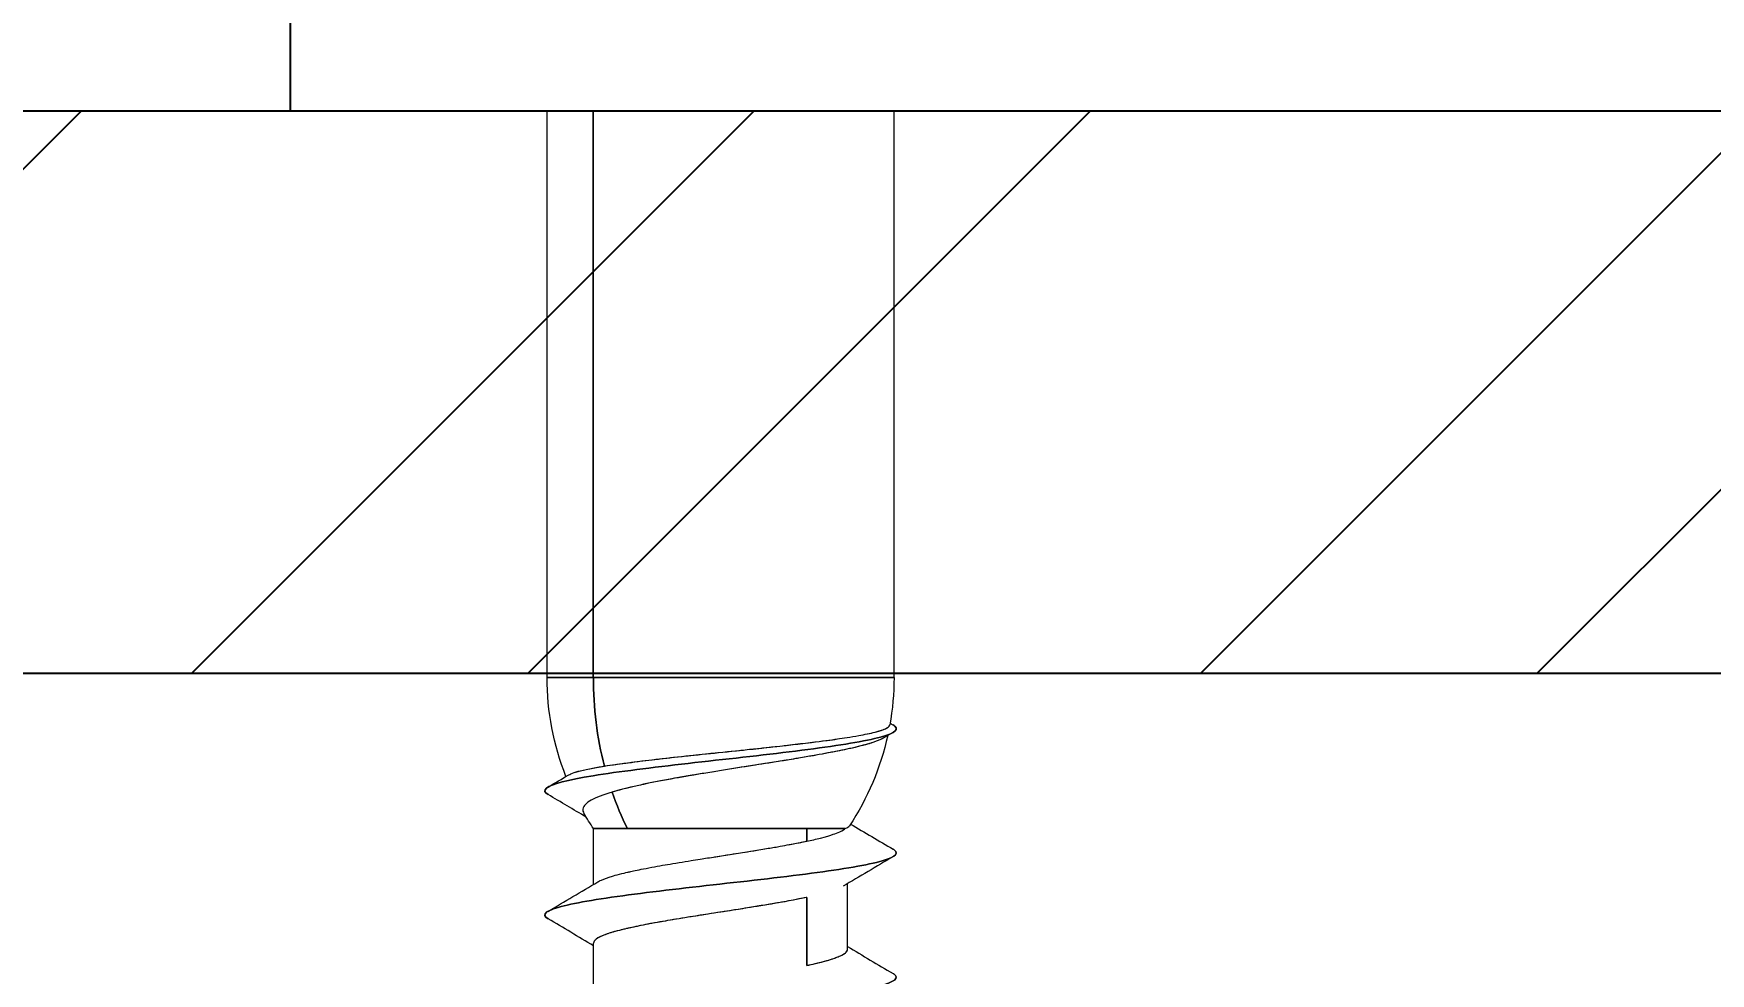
# Model space of a CAD drawing. Header units: inches. Extents: x 10 to 190, y 5 to 37.
# Drawn here: x 97.527 to 99.025, y 25.119 to 25.958 of the extents above; entities that cross this region are included whole.
import ezdxf
from ezdxf import colors
from ezdxf.entities.mleader import LeaderData, LeaderLine
from ezdxf.math import Vec2, Vec3

# ---------------------------------------------------------------- set-up
doc = ezdxf.new("R2010")
doc.units = ezdxf.units.IN
doc.header["$MEASUREMENT"] = 0
doc.styles.add('Tahoma', font='tahoma.ttf')

msp = doc.modelspace()

# ---------------------------------------------------------------- hatches: boundary and pattern name
at = {"true_color": 0x939598}
h = msp.add_hatch(dxfattribs=at)
h.set_pattern_fill('ANSI32', color=252, scale=1.7)
h.set_pattern_definition([(45, (112.7591, -4.6004), (-0.45078, 0.45078), []), (45, (113.0596, -4.6004), (-0.45078, 0.45078), [])])
edge = h.paths.add_edge_path()
edge.add_arc((101.8328, 27.6684), 6.7609, 195.2583, 199.72383)
edge.add_line((95.4686, 25.3867), (108.197, 25.3867))
edge.add_arc((101.8328, 27.6684), 6.7609, 340.27617, 344.7417)
edge.add_line((108.3554, 25.8891), (95.3103, 25.8891))

# ---------------------------------------------------------------- linework, layer by layer
for p, q in [((97.756, 26.0696), (97.756, 25.8891)), ((97.756, 25.8891), (99.025, 25.8891))]:
    msp.add_line(p, q)
at = {"color": 0, "linetype": 'Continuous', "lineweight": 0, "extrusion": (-1, 6.12323e-17, 0)}
for p, q in [((97.9855, 25.3829), (97.9855, 25.8891)), ((98.0268, 25.3829), (98.0268, 25.8891)), ((98.0268, 25.8891), (98.0268, 25.3829)), ((98.2955, 25.3829), (98.2955, 25.8891)), ((98.0268, 25.3829), (97.9855, 25.3829)), ((97.9855, 25.3829), (98.0268, 25.3829)), ((98.0268, 25.3829), (98.2955, 25.3829)), ((98.2955, 25.3829), (98.0268, 25.3829)), ((98.027, 25.2479), (98.2177, 25.2479)), ((98.027, 25.1981), (98.027, 25.2479)), ((98.0573, 25.2479), (98.027, 25.2479)), ((98.2519, 25.2479), (98.0573, 25.2479)), ((98.2177, 25.2367), (98.2177, 25.2479)), ((98.2177, 25.2479), (98.2177, 25.2367)), ((98.2177, 25.2479), (98.2519, 25.2479)), ((98.254, 25.1403), (98.254, 25.1987)), ((98.2177, 25.1257), (98.2177, 25.1865)), ((98.2177, 25.1865), (98.2177, 25.1257)), ((98.027, 25.0871), (98.027, 25.1456))]:
    msp.add_line(p, q, dxfattribs=at)
for points in [[(95.3103, 25.8891), (108.3554, 25.8891)], [(95.4686, 25.3867), (108.197, 25.3867)]]:
    msp.add_lwpolyline(points)
msp.add_circle((101.8328, 27.6684), 6.7609)
at = {"color": 0, "linetype": 'Continuous', "lineweight": 0, "extrusion": (0, 0, -1)}
for centre, start, end in [((-98.2258, 25.3829), 338.4106, 0), ((-98.0552, 25.3829), 180, 190.1647), ((-98.0552, 25.3829), 192.473, 213.4784), ((-98.2258, 25.3829), 325.8244, 329.6676)]:
    msp.add_arc(centre, 0.2403, start, end, dxfattribs=at)
for start_param, end_param in [(-1.906306, -1.570796), (-2.167274, -2.010951)]:
    msp.add_ellipse((98.203, 25.3829), major_axis=(0, 0.2403), ratio=0.733138, start_param=start_param, end_param=end_param, dxfattribs=at)
at = {"color": 0, "linetype": 'Continuous', "lineweight": 0}
for start_param, end_param in [(-1.570796, -1.235287), (-1.130641, -0.974319)]:
    msp.add_ellipse((98.203, 25.3829), major_axis=(0, -0.2403), ratio=0.733138, start_param=start_param, end_param=end_param, dxfattribs=at)
for points, knots in [([(97.9864, 25.2783), (97.9832, 25.2802), (97.9826, 25.2821), (97.9893, 25.2877), (98.0041, 25.2914), (98.0493, 25.2988), (98.0794, 25.3025), (98.1438, 25.3098), (98.1779, 25.3135), (98.2371, 25.3209), (98.2622, 25.3246), (98.2938, 25.3319), (98.3003, 25.3356), (98.2959, 25.3397), (98.2953, 25.3401), (98.2946, 25.3405)], [0.9754835, 0.9754835, 0.9754835, 0.9754835, 0.97744693, 0.97744693, 0.98120578, 0.98120578, 0.98496462, 0.98496462, 0.98872347, 0.98872347, 0.99248231, 0.99248231, 0.99624116, 0.99624116, 0.99665651, 0.99665651, 0.99665651, 0.99665651]), ([(98.2946, 25.3405), (98.2953, 25.3401), (98.2959, 25.3397), (98.3003, 25.3356), (98.2938, 25.3319), (98.2622, 25.3246), (98.2371, 25.3209), (98.1779, 25.3135), (98.1438, 25.3098), (98.0794, 25.3025), (98.0493, 25.2988), (98.0041, 25.2914), (97.9893, 25.2877), (97.9826, 25.2821), (97.9832, 25.2802), (97.9864, 25.2783)], [-0.99665651, -0.99665651, -0.99665651, -0.99665651, -0.99624116, -0.99624116, -0.99248231, -0.99248231, -0.98872347, -0.98872347, -0.98496462, -0.98496462, -0.98120578, -0.98120578, -0.97744693, -0.97744693, -0.9754835, -0.9754835, -0.9754835, -0.9754835]), ([(98.0367, 25.3038), (98.037, 25.3038), (98.0374, 25.3039), (98.0378, 25.3039), (98.04, 25.3043), (98.0429, 25.3047), (98.0468, 25.3053), (98.0516, 25.3059), (98.0554, 25.3064), (98.0579, 25.3068), (98.0658, 25.3078), (98.0742, 25.3088), (98.0826, 25.3098), (98.0911, 25.3108), (98.1002, 25.3118), (98.1099, 25.3128), (98.1109, 25.3129), (98.1122, 25.3131), (98.1139, 25.3132), (98.1164, 25.3135), (98.1199, 25.3139), (98.1242, 25.3143), (98.1323, 25.3152), (98.1372, 25.3157), (98.1387, 25.3158), (98.1491, 25.3169), (98.1588, 25.3179), (98.1677, 25.3188), (98.172, 25.3193), (98.1817, 25.3203), (98.1958, 25.3219), (98.1977, 25.3221), (98.2002, 25.3224), (98.2034, 25.3228), (98.2082, 25.3233), (98.2145, 25.324), (98.2218, 25.3249), (98.2312, 25.3261), (98.2387, 25.3271), (98.2449, 25.328), (98.25, 25.3287), (98.2568, 25.3297), (98.264, 25.331), (98.2666, 25.3315), (98.2692, 25.332), (98.2715, 25.3325), (98.274, 25.333), (98.2764, 25.3335), (98.2785, 25.3341), (98.2835, 25.3353), (98.2862, 25.3364), (98.2878, 25.3371), (98.2897, 25.338), (98.2912, 25.339), (98.2916, 25.3402), (98.2917, 25.3403), (98.2917, 25.3404), (98.2917, 25.3405)], [0, 0, 0, 0, 0.004954, 0.004954, 0.004954, 0.03125, 0.03125, 0.03125, 0.0625, 0.0625, 0.0625, 0.125, 0.125, 0.125, 0.1875, 0.1875, 0.1875, 0.2001248, 0.2001248, 0.2001248, 0.21875, 0.21875, 0.21875, 0.25, 0.25, 0.25, 0.3125, 0.3125, 0.3125, 0.375, 0.375, 0.375, 0.3999377, 0.3999377, 0.3999377, 0.4375, 0.4375, 0.4375, 0.5, 0.5, 0.5, 0.5625, 0.5625, 0.5625, 0.5929762, 0.5929762, 0.5929762, 0.625, 0.625, 0.625, 0.6875, 0.6875, 0.6875, 0.75, 0.75, 0.75, 0.7537128, 0.7537128, 0.7537128, 0.7537128]), ([(98.264, 25.331), (98.2693, 25.332), (98.2743, 25.333), (98.2786, 25.3341), (98.284, 25.3355), (98.2876, 25.3368), (98.2895, 25.338), (98.2907, 25.3388), (98.2914, 25.3395), (98.2917, 25.3403)], [0.5633866, 0.5633866, 0.5633866, 0.5633866, 0.625, 0.625, 0.625, 0.7023924, 0.7023924, 0.7023924, 0.7491506, 0.7491506, 0.7491506, 0.7491506]), ([(98.0367, 25.3038), (98.0434, 25.3048), (98.0514, 25.306), (98.0608, 25.3071), (98.0674, 25.308), (98.0748, 25.3089), (98.0819, 25.3097), (98.0904, 25.3107), (98.0995, 25.3117), (98.1094, 25.3128), (98.1194, 25.3138), (98.1291, 25.3148), (98.1385, 25.3158), (98.1492, 25.3169), (98.1604, 25.3181), (98.1699, 25.3191), (98.1795, 25.3201), (98.1902, 25.3213), (98.2024, 25.3227), (98.2158, 25.3242), (98.2266, 25.3255), (98.2357, 25.3267), (98.2389, 25.3271), (98.242, 25.3275), (98.245, 25.328)], [0, 0, 0, 0, 0.072901, 0.072901, 0.072901, 0.125, 0.125, 0.125, 0.1875, 0.1875, 0.1875, 0.25, 0.25, 0.25, 0.3214286, 0.3214286, 0.3214286, 0.3928571, 0.3928571, 0.3928571, 0.471468, 0.471468, 0.471468, 0.4996302, 0.4996302, 0.4996302, 0.4996302]), ([(98.2863, 25.3289), (98.2843, 25.3277), (98.2814, 25.3265), (98.278, 25.3253), (98.2743, 25.324), (98.2698, 25.3227), (98.2637, 25.3212), (98.2577, 25.3197), (98.2514, 25.3184), (98.2452, 25.3171), (98.2398, 25.3161), (98.2334, 25.3149), (98.2256, 25.3135), (98.2246, 25.3133), (98.2235, 25.3131), (98.2221, 25.3128), (98.2124, 25.3111), (98.2047, 25.3099), (98.1998, 25.3091), (98.1987, 25.3089), (98.1977, 25.3087), (98.1963, 25.3085), (98.1886, 25.3073), (98.1794, 25.3058), (98.1691, 25.3042), (98.1587, 25.3026), (98.1492, 25.3011), (98.1397, 25.2996), (98.1302, 25.298), (98.1209, 25.2965), (98.1125, 25.2951), (98.1041, 25.2936), (98.0951, 25.2921), (98.0857, 25.2903), (98.0723, 25.2877), (98.0612, 25.2852), (98.0528, 25.283), (98.0494, 25.2821), (98.0463, 25.2813), (98.0436, 25.2805)], [0.315789, 0.315789, 0.315789, 0.315789, 0.375, 0.375, 0.375, 0.4375, 0.4375, 0.4375, 0.5, 0.5, 0.5, 0.5550015, 0.5550015, 0.5550015, 0.5625, 0.5625, 0.5625, 0.6134033, 0.6134033, 0.6134033, 0.625, 0.625, 0.625, 0.6875, 0.6875, 0.6875, 0.75, 0.75, 0.75, 0.8125, 0.8125, 0.8125, 0.875, 0.875, 0.875, 0.9636086, 0.9636086, 0.9636086, 1, 1, 1, 1]), ([(98.2863, 25.3289), (98.2845, 25.3278), (98.2817, 25.3266), (98.2775, 25.3251), (98.2747, 25.3241), (98.2719, 25.3233), (98.2695, 25.3227), (98.267, 25.322), (98.2649, 25.3215), (98.2634, 25.3211), (98.2565, 25.3194), (98.2499, 25.3181), (98.2448, 25.3171), (98.2383, 25.3158), (98.2308, 25.3144), (98.2224, 25.3129), (98.2195, 25.3124), (98.2154, 25.3117), (98.21, 25.3108), (98.207, 25.3103), (98.2042, 25.3098), (98.2017, 25.3094), (98.2, 25.3091), (98.1984, 25.3088), (98.1969, 25.3086), (98.1845, 25.3066), (98.1751, 25.3052), (98.1695, 25.3043), (98.1603, 25.3028), (98.1508, 25.3014), (98.1412, 25.2998), (98.1372, 25.2992), (98.1325, 25.2984), (98.1272, 25.2975), (98.1231, 25.2968), (98.119, 25.2962), (98.115, 25.2955), (98.1144, 25.2954), (98.1139, 25.2953), (98.1133, 25.2952), (98.1087, 25.2944), (98.1042, 25.2936), (98.0998, 25.2929), (98.0961, 25.2922), (98.0918, 25.2914), (98.0869, 25.2905), (98.0785, 25.2889), (98.0705, 25.2873), (98.0633, 25.2856), (98.0596, 25.2847), (98.0527, 25.2831), (98.0446, 25.2808), (98.0443, 25.2807), (98.044, 25.2806), (98.0436, 25.2805)], [0.3150203, 0.3150203, 0.3150203, 0.3150203, 0.375, 0.375, 0.375, 0.4056357, 0.4056357, 0.4056357, 0.4375, 0.4375, 0.4375, 0.5, 0.5, 0.5, 0.5625, 0.5625, 0.5625, 0.59375, 0.59375, 0.59375, 0.6120792, 0.6120792, 0.6120792, 0.625, 0.625, 0.625, 0.6875, 0.6875, 0.6875, 0.75, 0.75, 0.75, 0.78125, 0.78125, 0.78125, 0.8085147, 0.8085147, 0.8085147, 0.8125, 0.8125, 0.8125, 0.84375, 0.84375, 0.84375, 0.875, 0.875, 0.875, 0.9375, 0.9375, 0.9375, 0.9975072, 0.9975072, 0.9975072, 1, 1, 1, 1]), ([(98.0049, 25.296), (98.0054, 25.2962), (98.0059, 25.2965), (98.0066, 25.2968), (98.0085, 25.2977), (98.011, 25.2985), (98.0134, 25.2991), (98.016, 25.2998), (98.0193, 25.3006), (98.0236, 25.3014), (98.0274, 25.3022), (98.0318, 25.303), (98.0367, 25.3038)], [0.8276654, 0.8276654, 0.8276654, 0.8276654, 0.8392857, 0.8392857, 0.8392857, 0.8928571, 0.8928571, 0.8928571, 0.9464286, 0.9464286, 0.9464286, 1, 1, 1, 1]), ([(98.0106, 25.2983), (98.0107, 25.2983), (98.0109, 25.2984), (98.011, 25.2984), (98.0164, 25.3001), (98.024, 25.3016), (98.032, 25.303), (98.0336, 25.3033), (98.0351, 25.3035), (98.0367, 25.3038)], [0.8721925, 0.8721925, 0.8721925, 0.8721925, 0.875, 0.875, 0.875, 0.979864, 0.979864, 0.979864, 1, 1, 1, 1]), ([(98.0436, 25.2805), (98.0355, 25.2781), (98.0292, 25.2757), (98.0249, 25.2732), (98.0227, 25.272), (98.021, 25.2708), (98.0198, 25.2695), (98.0186, 25.2683), (98.0178, 25.267), (98.0175, 25.2654), (98.0173, 25.2641), (98.0176, 25.2628), (98.0184, 25.2615)], [0, 0, 0, 0, 0.25, 0.25, 0.25, 0.375, 0.375, 0.375, 0.5, 0.5, 0.5, 0.6118816, 0.6118816, 0.6118816, 0.6118816]), ([(98.2177, 25.2367), (98.2216, 25.2375), (98.2258, 25.2385), (98.2298, 25.2395), (98.2367, 25.2413), (98.2393, 25.2422), (98.2397, 25.2423), (98.2402, 25.2425), (98.2407, 25.2426), (98.2412, 25.2428), (98.243, 25.2434), (98.2451, 25.2442), (98.2472, 25.2451), (98.2498, 25.2463), (98.2511, 25.2472), (98.2519, 25.2479)], [0, 0, 0, 0, 0.25, 0.25, 0.25, 0.5, 0.5, 0.5, 0.556537, 0.556537, 0.556537, 0.75, 0.75, 0.75, 1, 1, 1, 1]), ([(98.0308, 25.2004), (98.0316, 25.2008), (98.0326, 25.2014), (98.0341, 25.202), (98.0368, 25.2032), (98.0401, 25.2044), (98.0438, 25.2055), (98.0452, 25.2059), (98.0472, 25.2065), (98.0501, 25.2072), (98.0532, 25.208), (98.0556, 25.2086), (98.0573, 25.209), (98.0581, 25.2092), (98.059, 25.2094), (98.0602, 25.2096), (98.0633, 25.2103), (98.0677, 25.2113), (98.0739, 25.2124), (98.0808, 25.2137), (98.0873, 25.2149), (98.0931, 25.2159), (98.096, 25.2164), (98.0995, 25.217), (98.1035, 25.2176), (98.107, 25.2182), (98.1106, 25.2188), (98.1142, 25.2194), (98.1166, 25.2198), (98.1193, 25.2202), (98.1224, 25.2207), (98.1264, 25.2213), (98.131, 25.222), (98.1362, 25.2228), (98.1459, 25.2243), (98.1533, 25.2255), (98.1584, 25.2263), (98.163, 25.227), (98.1703, 25.2282), (98.1799, 25.2298), (98.184, 25.2305), (98.1879, 25.2311), (98.1914, 25.2317), (98.1944, 25.2323), (98.1973, 25.2328), (98.1999, 25.2333), (98.2107, 25.2352), (98.216, 25.2364), (98.2177, 25.2367)], [0.3560294, 0.3560294, 0.3560294, 0.3560294, 0.375, 0.375, 0.375, 0.4375, 0.4375, 0.4375, 0.46875, 0.46875, 0.46875, 0.5, 0.5, 0.5, 0.5168864, 0.5168864, 0.5168864, 0.5625, 0.5625, 0.5625, 0.625, 0.625, 0.625, 0.65625, 0.65625, 0.65625, 0.6875, 0.6875, 0.6875, 0.7143892, 0.7143892, 0.7143892, 0.75, 0.75, 0.75, 0.8125, 0.8125, 0.8125, 0.875, 0.875, 0.875, 0.9090246, 0.9090246, 0.9090246, 0.9375, 0.9375, 0.9375, 1, 1, 1, 1]), ([(98.2014, 25.2335), (98.2018, 25.2336), (98.2022, 25.2337), (98.2027, 25.2338), (98.2111, 25.2353), (98.2165, 25.2365), (98.2177, 25.2367)], [0.93427687, 0.93427687, 0.93427687, 0.93427687, 0.9375, 0.9375, 0.9375, 1, 1, 1, 1]), ([(97.9865, 25.1672), (97.9829, 25.1693), (97.9825, 25.1714), (97.9906, 25.1771), (98.0062, 25.1808), (98.0525, 25.1882), (98.0831, 25.1919), (98.1478, 25.1993), (98.1817, 25.2029), (98.2402, 25.2103), (98.2647, 25.214), (98.2949, 25.2214), (98.3006, 25.2251), (98.2955, 25.229), (98.2951, 25.2293), (98.2946, 25.2295)], [0.93774534, 0.93774534, 0.93774534, 0.93774534, 0.93985849, 0.93985849, 0.94361733, 0.94361733, 0.94737618, 0.94737618, 0.95113502, 0.95113502, 0.95489387, 0.95489387, 0.95865271, 0.95865271, 0.9589223, 0.9589223, 0.9589223, 0.9589223]), ([(98.2946, 25.2295), (98.2951, 25.2293), (98.2955, 25.229), (98.3006, 25.2251), (98.2949, 25.2214), (98.2647, 25.214), (98.2402, 25.2103), (98.1817, 25.2029), (98.1478, 25.1993), (98.0831, 25.1919), (98.0525, 25.1882), (98.0062, 25.1808), (97.9906, 25.1771), (97.9825, 25.1714), (97.9829, 25.1693), (97.9865, 25.1672)], [-0.9589223, -0.9589223, -0.9589223, -0.9589223, -0.95865271, -0.95865271, -0.95489387, -0.95489387, -0.95113502, -0.95113502, -0.94737618, -0.94737618, -0.94361733, -0.94361733, -0.93985849, -0.93985849, -0.93774534, -0.93774534, -0.93774534, -0.93774534]), ([(98.1351, 25.2227), (98.1352, 25.2227), (98.1353, 25.2227), (98.1354, 25.2227), (98.151, 25.2251), (98.166, 25.2274), (98.1802, 25.2298)], [0.7492425, 0.7492425, 0.7492425, 0.7492425, 0.75, 0.75, 0.75, 0.8746825, 0.8746825, 0.8746825, 0.8746825]), ([(98.2177, 25.1865), (98.216, 25.1862), (98.2107, 25.185), (98.1999, 25.183), (98.1973, 25.1825), (98.1944, 25.182), (98.1914, 25.1815), (98.1879, 25.1809), (98.184, 25.1802), (98.18, 25.1796), (98.1703, 25.178), (98.1629, 25.1768), (98.1584, 25.1761), (98.1533, 25.1753), (98.1459, 25.1741), (98.1362, 25.1726), (98.1312, 25.1718), (98.1266, 25.1711), (98.1224, 25.1705), (98.1194, 25.17), (98.1167, 25.1696), (98.1142, 25.1692), (98.1103, 25.1686), (98.1068, 25.168), (98.1035, 25.1674), (98.1004, 25.1669), (98.0969, 25.1664), (98.0931, 25.1657), (98.0873, 25.1647), (98.0808, 25.1636), (98.0739, 25.1622), (98.0677, 25.161), (98.0633, 25.1601), (98.0602, 25.1594), (98.059, 25.1591), (98.058, 25.1589), (98.0572, 25.1587), (98.0556, 25.1584), (98.0531, 25.1578), (98.0501, 25.157), (98.0472, 25.1563), (98.0452, 25.1557), (98.0438, 25.1553), (98.0401, 25.1542), (98.0367, 25.153), (98.034, 25.1518), (98.0294, 25.1497), (98.0286, 25.1486), (98.0284, 25.1483), (98.0282, 25.1482), (98.0269, 25.1472), (98.027, 25.1456)], [0, 0, 0, 0, 0.0625, 0.0625, 0.0625, 0.0910236, 0.0910236, 0.0910236, 0.125, 0.125, 0.125, 0.1875, 0.1875, 0.1875, 0.25, 0.25, 0.25, 0.2866586, 0.2866586, 0.2866586, 0.3125, 0.3125, 0.3125, 0.34375, 0.34375, 0.34375, 0.375, 0.375, 0.375, 0.4375, 0.4375, 0.4375, 0.483038, 0.483038, 0.483038, 0.5, 0.5, 0.5, 0.53125, 0.53125, 0.53125, 0.5625, 0.5625, 0.5625, 0.625, 0.625, 0.625, 0.6875, 0.6875, 0.6875, 0.7430454, 0.7430454, 0.7430454, 0.7430454]), ([(98.2177, 25.1865), (98.2114, 25.1852), (98.2045, 25.1839), (98.1992, 25.1829), (98.1939, 25.1819), (98.1864, 25.1806), (98.1769, 25.1791), (98.1579, 25.176), (98.1404, 25.1733), (98.1269, 25.1712), (98.1219, 25.1704), (98.1156, 25.1694), (98.1067, 25.168), (98.0977, 25.1665), (98.092, 25.1655), (98.0876, 25.1647), (98.0831, 25.164), (98.0776, 25.163), (98.0712, 25.1617), (98.0648, 25.1604), (98.0603, 25.1594), (98.0566, 25.1586), (98.0522, 25.1576), (98.0478, 25.1565), (98.0444, 25.1555), (98.041, 25.1545), (98.0372, 25.1533), (98.0333, 25.1515), (98.0294, 25.1496), (98.0285, 25.1485), (98.0283, 25.1483), (98.0281, 25.1481), (98.027, 25.147), (98.027, 25.1456)], [0, 0, 0, 0, 0.0714286, 0.0714286, 0.0714286, 0.1428571, 0.1428571, 0.1428571, 0.2857143, 0.2857143, 0.2857143, 0.3392857, 0.3392857, 0.3392857, 0.3928571, 0.3928571, 0.3928571, 0.4464286, 0.4464286, 0.4464286, 0.5, 0.5, 0.5, 0.5625, 0.5625, 0.5625, 0.625, 0.625, 0.625, 0.6875, 0.6875, 0.6875, 0.7464897, 0.7464897, 0.7464897, 0.7464897]), ([(98.2177, 25.1257), (98.2227, 25.1268), (98.2278, 25.1279), (98.2334, 25.1295), (98.239, 25.131), (98.2423, 25.1321), (98.2445, 25.133), (98.2466, 25.1338), (98.2491, 25.135), (98.2507, 25.136), (98.2522, 25.1369), (98.2535, 25.1381), (98.2539, 25.1394), (98.2539, 25.1397), (98.254, 25.14), (98.254, 25.1403)], [0, 0, 0, 0, 0.0625, 0.0625, 0.0625, 0.125, 0.125, 0.125, 0.1875, 0.1875, 0.1875, 0.25, 0.25, 0.25, 0.2633452, 0.2633452, 0.2633452, 0.2633452]), ([(98.2177, 25.1257), (98.2225, 25.1267), (98.2276, 25.1279), (98.2325, 25.1292), (98.2377, 25.1306), (98.2406, 25.1316), (98.2424, 25.1322), (98.2429, 25.1324), (98.2433, 25.1326), (98.2436, 25.1327), (98.2447, 25.1331), (98.2462, 25.1337), (98.2478, 25.1344), (98.2495, 25.1352), (98.2504, 25.1358), (98.2509, 25.1361), (98.2526, 25.1373), (98.2536, 25.1384), (98.2539, 25.1396), (98.2539, 25.1397), (98.254, 25.1399), (98.254, 25.1403)], [0, 0, 0, 0, 0.0625, 0.0625, 0.0625, 0.1117725, 0.1117725, 0.1117725, 0.125, 0.125, 0.125, 0.15625, 0.15625, 0.15625, 0.1875, 0.1875, 0.1875, 0.25, 0.25, 0.25, 0.2670222, 0.2670222, 0.2670222, 0.2670222]), ([(97.9865, 25.0562), (97.9827, 25.0585), (97.9825, 25.0607), (97.9921, 25.0666), (98.0084, 25.0703), (98.0559, 25.0776), (98.0868, 25.0813), (98.1517, 25.0887), (98.1855, 25.0924), (98.2433, 25.0998), (98.2671, 25.1034), (98.2959, 25.1108), (98.3008, 25.1145), (98.295, 25.1183), (98.2948, 25.1184), (98.2946, 25.1185)], [0.90000731, 0.90000731, 0.90000731, 0.90000731, 0.90227005, 0.90227005, 0.90602889, 0.90602889, 0.90978774, 0.90978774, 0.91354658, 0.91354658, 0.91730542, 0.91730542, 0.92106427, 0.92106427, 0.92118945, 0.92118945, 0.92118945, 0.92118945]), ([(98.2946, 25.1185), (98.2948, 25.1184), (98.295, 25.1183), (98.3008, 25.1145), (98.2959, 25.1108), (98.2671, 25.1034), (98.2433, 25.0998), (98.1855, 25.0924), (98.1517, 25.0887), (98.0868, 25.0813), (98.0559, 25.0776), (98.0084, 25.0703), (97.9921, 25.0666), (97.9825, 25.0607), (97.9827, 25.0585), (97.9865, 25.0562)], [-0.92118945, -0.92118945, -0.92118945, -0.92118945, -0.92106427, -0.92106427, -0.91730542, -0.91730542, -0.91354658, -0.91354658, -0.90978774, -0.90978774, -0.90602889, -0.90602889, -0.90227005, -0.90227005, -0.90000731, -0.90000731, -0.90000731, -0.90000731])]:
    msp.add_open_spline(points, degree=3, knots=knots, dxfattribs=at)
for points in [[(98.292, 25.3421), (98.2929, 25.3416), (98.2937, 25.341), (98.2946, 25.3405)], [(98.2945, 25.3338), (98.2918, 25.3321), (98.289, 25.3305), (98.2863, 25.3289)], [(98.2879, 25.3371), (98.2879, 25.3371), (98.2879, 25.3371), (98.2879, 25.3371)], [(97.9864, 25.285), (97.9926, 25.2887), (97.9988, 25.2923), (98.0049, 25.296)], [(98.0204, 25.2582), (98.0091, 25.2649), (97.9978, 25.2716), (97.9864, 25.2783)], [(98.2519, 25.2479), (98.254, 25.2487), (98.2551, 25.2495), (98.2556, 25.2503)], [(98.2567, 25.252), (98.2693, 25.2444), (98.282, 25.237), (98.2946, 25.2295)], [(98.2945, 25.2227), (98.2797, 25.214), (98.2648, 25.2052), (98.25, 25.1964)], [(97.9864, 25.174), (98.0012, 25.1828), (98.0161, 25.1915), (98.0308, 25.2004)], [(98.027, 25.1432), (98.0135, 25.1513), (98, 25.1593), (97.9865, 25.1672)], [(98.254, 25.1426), (98.2675, 25.1345), (98.281, 25.1265), (98.2946, 25.1185)]]:
    msp.add_open_spline(points, degree=3, dxfattribs=at)

# ---------------------------------------------------------------- leaders
ml = msp.add_multileader_mtext('Standard')
ml.set_content('ROOF DECK / MEMBRANE', color=256, style='Tahoma')
ml.set_leader_properties()
ml.build(insert=Vec2(0, 0))
ml.multileader.update_dxf_attribs({"dogleg_length": 0.36, "arrow_head_size": 0.3438, "scale": 4})
ctx = ml.context
ctx.base_point, ctx.scale, ctx.char_height, ctx.arrow_head_size, ctx.landing_gap_size, ctx.plane_origin = Vec3(69.7526, 25.4308), 4, 0.34375, 0.3438, 0.495, Vec3(65.8211, 17.1996)
notes = []
notes.append((ctx, [(0, (1, 1, 0), (67.6467, 25.4308), (1, 0), 2.1059, [(0, [(63.9524, 24.5286)], 0, [])])]))
ctx.mtext.insert, ctx.mtext.width, ctx.mtext.flow_direction = Vec3(70.2476, 25.6401), 8.692227, 5
for ctx, leaders in notes:
    for number, flags, end, landing, length, lines in leaders:
        leader = LeaderData()
        leader.index, (leader.has_last_leader_line, leader.has_dogleg_vector, leader.attachment_direction) = number, flags
        leader.last_leader_point, leader.dogleg_vector, leader.dogleg_length = Vec3(end), Vec3(landing), length
        for number, points, colour, breaks in lines:
            line = LeaderLine()
            line.index, line.vertices, line.color, line.breaks = number, Vec3.list(points), colors.encode_raw_color(colour), breaks
            leader.lines.append(line)
        ctx.leaders.append(leader)

doc.saveas('drawing.dxf')
